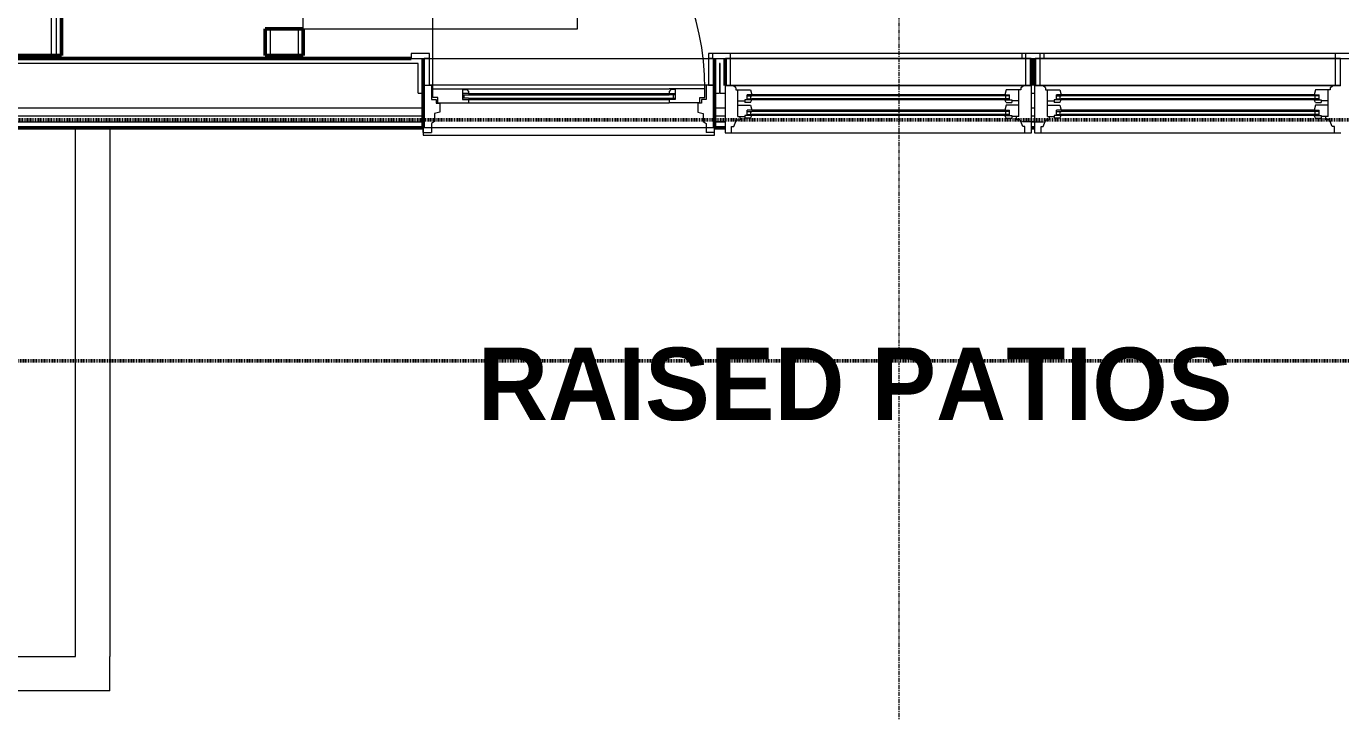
# Model space of a CAD drawing. Header units: inches. Extents: x -4266 to -1814, y 9706 to 12441.
# Drawn here: x -2935.7 to -2772.5, y 9936.6 to 10021.7 of the extents above; entities that cross this region are included whole.
import ezdxf

# ---------------------------------------------------------------- set-up
doc = ezdxf.new("R2010")
doc.units = ezdxf.units.IN
doc.header["$MEASUREMENT"] = 0
doc.linetypes.add('Dash 1_16_', pattern=[0.125, 0.0625, -0.0625])
doc.linetypes.add('Grid Line 1_2_', pattern=[0.875, 0.5, -0.125, 0.125, -0.125])
for name, color, linetype, lineweight in [('A-ANNO-NOTE', 131, 'Continuous', 9), ('A-DOOR-1', 7, 'Continuous', 9), ('A-DOOR-2', 50, 'Continuous', 20), ('A-DOOR-FRAM-1', 50, 'Continuous', 20), ('A-DOOR-FRAM-2', 7, 'Continuous', 9), ('A-DOOR-GLAZ-1', 7, 'Continuous', 9), ('A-GLAZ-1', 7, 'Continuous', 9), ('A-GLAZ-2', 50, 'Continuous', 20), ('A-WALL', 113, 'Continuous', 13), ('A-WALL-3', 250, 'Continuous', 50), ('A-WALL-4', 10, 'Continuous', 13), ('C-PROP-LINE-2', 91, 'Dash 1_16_', 50), ('I-WALL-3', 2, 'Continuous', 50), ('S-GRID-1', 1, 'Grid Line 1_2_', 9)]:
    doc.layers.add(name, color=color, linetype=linetype, lineweight=lineweight)
doc.styles.add('Century Gothic_B', font='GOTHICB.TTF', dxfattribs={"height": 9})

msp = doc.modelspace()

# ---------------------------------------------------------------- linework, layer by layer
at = {"layer": 'A-DOOR-1'}
msp.add_line((-2885.19874, 10013.93315), (-2885.19874, 10047.68315), dxfattribs=at)
msp.add_arc((-2885.19874, 10013.93315), 33.75, 0, 90, dxfattribs=at)
at = {"layer": 'A-DOOR-2'}
for p, q in [((-2901.27514, 10021.4019), (-2901.27514, 10023.4019)), ((-2867.26731, 10021.4019), (-2867.26731, 10023.4019)), ((-2901.27514, 10021.4019), (-2867.26731, 10021.4019)), ((-2885.19874, 10012.8709), (-2885.19874, 10013.93315)), ((-2885.19874, 10013.93315), (-2880.76124, 10013.93315)), ((-2881.51124, 10013.93315), (-2881.51124, 10012.6209)), ((-2881.51124, 10013.93315), (-2881.51124, 10013.8709)), ((-2881.51124, 10013.8709), (-2880.99727, 10013.8709)), ((-2880.76124, 10013.3709), (-2881.51124, 10013.3709)), ((-2880.99727, 10013.8709), (-2880.79224, 10013.6189)), ((-2880.79224, 10013.6189), (-2880.76124, 10013.4329)), ((-2880.76124, 10013.93315), (-2855.88624, 10013.93315)), ((-2880.76124, 10013.4329), (-2880.76124, 10013.3709)), ((-2851.44874, 10013.93315), (-2855.88624, 10013.93315)), ((-2855.85524, 10013.6189), (-2855.88624, 10013.4329)), ((-2855.88624, 10013.4329), (-2855.88624, 10013.3709)), ((-2855.88624, 10013.3709), (-2855.13624, 10013.3709)), ((-2855.65021, 10013.8709), (-2855.85524, 10013.6189)), ((-2855.13624, 10013.8709), (-2855.65021, 10013.8709)), ((-2855.13624, 10013.93315), (-2855.13624, 10012.6209)), ((-2855.13624, 10013.93315), (-2855.13624, 10013.8709)), ((-2851.44874, 10012.8709), (-2851.44874, 10013.93315)), ((-2884.58238, 10012.86014), (-2885.19874, 10012.8709)), ((-2884.58238, 10012.21465), (-2884.58238, 10012.86014)), ((-2884.58238, 10012.21465), (-2880.76124, 10012.21465)), ((-2881.51124, 10012.6209), (-2880.76124, 10012.6209)), ((-2880.76124, 10012.5269), (-2880.79158, 10012.21465)), ((-2880.76124, 10012.6209), (-2880.76124, 10012.5269)), ((-2880.76124, 10012.2144), (-2855.88624, 10012.2144)), ((-2855.88624, 10012.6209), (-2855.88624, 10012.5269)), ((-2855.13624, 10012.6209), (-2855.88624, 10012.6209)), ((-2855.88624, 10012.5269), (-2855.85589, 10012.21465)), ((-2852.06509, 10012.21465), (-2855.88624, 10012.21465)), ((-2852.06509, 10012.86014), (-2851.44874, 10012.8709)), ((-2852.06509, 10012.21465), (-2852.06509, 10012.86014))]:
    msp.add_line(p, q, dxfattribs=at)
at = {"layer": 'A-DOOR-FRAM-1'}
for p, q in [((-2886.38624, 10008.5269), (-2886.38624, 10014.4019)), ((-2886.38624, 10014.4019), (-2885.35499, 10014.4019)), ((-2886.26124, 10014.4019), (-2886.38624, 10014.4019)), ((-2851.01124, 10014.4019), (-2885.63624, 10014.4019)), ((-2885.35499, 10014.4019), (-2885.35499, 10012.6199)), ((-2851.29249, 10014.4019), (-2851.29249, 10012.6199)), ((-2850.26124, 10014.4019), (-2851.29249, 10014.4019)), ((-2850.63624, 10014.4019), (-2850.26124, 10014.4019)), ((-2850.26124, 10014.4019), (-2850.38624, 10014.4019)), ((-2850.26124, 10008.5269), (-2850.26124, 10014.4019)), ((-2885.35499, 10012.6199), (-2884.77624, 10012.6199)), ((-2884.77624, 10012.6199), (-2884.77624, 10012.1829)), ((-2884.77624, 10012.1829), (-2884.32374, 10012.1829)), ((-2884.32374, 10012.1829), (-2884.32374, 10011.04557)), ((-2851.87124, 10012.1829), (-2852.32374, 10012.1829)), ((-2852.32374, 10012.1829), (-2852.32374, 10011.04557)), ((-2851.87124, 10012.6199), (-2851.87124, 10012.1829)), ((-2851.29249, 10012.6199), (-2851.87124, 10012.6199)), ((-2885.01124, 10009.88924), (-2885.35499, 10009.64854)), ((-2884.32374, 10011.04557), (-2885.01124, 10010.89039)), ((-2885.01124, 10010.89039), (-2885.01124, 10009.88924)), ((-2852.32374, 10011.04557), (-2851.63624, 10010.89039)), ((-2851.63624, 10010.89039), (-2851.63624, 10009.88924)), ((-2851.63624, 10009.88924), (-2851.29249, 10009.64854)), ((-2888.01124, 10009.8394), (-2886.38624, 10009.8394)), ((-2886.38624, 10009.0894), (-2886.38624, 10008.18315)), ((-2886.38624, 10008.5269), (-2885.35499, 10008.5269)), ((-2885.35499, 10009.64854), (-2885.35499, 10008.5269)), ((-2851.29249, 10009.64854), (-2851.29249, 10008.5269)), ((-2850.26124, 10008.5269), (-2851.29249, 10008.5269)), ((-2848.93546, 10009.8394), (-2850.26124, 10009.8394)), ((-2850.26124, 10008.18315), (-2850.26124, 10009.0894)), ((-2886.38624, 10008.18315), (-2850.26124, 10008.18315))]:
    msp.add_line(p, q, dxfattribs=at)
at = {"layer": 'A-DOOR-FRAM-2'}
for p, q in [((-2885.63624, 10018.3394), (-2887.88624, 10018.3394)), ((-2887.88624, 10018.3394), (-2887.88624, 10017.7144)), ((-2885.63624, 10017.7144), (-2885.63624, 10018.3394)), ((-2850.49796, 10018.3394), (-2851.01124, 10018.3394)), ((-2851.01124, 10018.3394), (-2851.01124, 10017.7144)), ((-2887.88624, 10017.7144), (-2885.63624, 10017.7144)), ((-2885.63624, 10017.7144), (-2886.26124, 10017.7144)), ((-2886.26124, 10017.7144), (-2886.26124, 10014.4019)), ((-2885.63624, 10014.4019), (-2885.63624, 10017.7144)), ((-2850.49796, 10017.7144), (-2851.01124, 10017.7144)), ((-2851.01124, 10017.7144), (-2851.01124, 10014.4019)), ((-2851.01124, 10017.7144), (-2850.49796, 10017.7144)), ((-2850.38624, 10014.4019), (-2850.38624, 10017.7144)), ((-2886.26124, 10014.4019), (-2885.63624, 10014.4019)), ((-2851.01124, 10014.4019), (-2850.38624, 10014.4019))]:
    msp.add_line(p, q, dxfattribs=at)
at = {"layer": 'A-DOOR-GLAZ-1'}
for p, q in [((-2881.51124, 10013.2144), (-2880.76124, 10013.2144)), ((-2881.30124, 10012.7769), (-2881.30124, 10013.2144)), ((-2880.76124, 10013.37065), (-2855.88624, 10013.37065)), ((-2880.76124, 10013.2144), (-2855.88624, 10013.2144)), ((-2855.13624, 10013.2144), (-2855.88624, 10013.2144)), ((-2855.34624, 10012.7769), (-2855.34624, 10013.2144)), ((-2880.76124, 10012.7769), (-2881.51124, 10012.7769)), ((-2880.76124, 10012.7769), (-2855.88624, 10012.7769)), ((-2880.76124, 10012.62065), (-2855.88624, 10012.62065)), ((-2855.88624, 10012.7769), (-2855.13624, 10012.7769))]:
    msp.add_line(p, q, dxfattribs=at)
at = {"layer": 'A-GLAZ-1'}
for p, q in [((-2809.34952, 10018.3394), (-2850.49796, 10018.3394)), ((-2850.49796, 10018.3394), (-2850.49796, 10017.7144)), ((-2848.24796, 10017.7144), (-2848.24796, 10018.3394)), ((-2770.94952, 10018.3394), (-2812.09796, 10018.3394)), ((-2812.09796, 10018.3394), (-2812.09796, 10017.7144)), ((-2811.59952, 10017.7144), (-2811.59952, 10018.3394)), ((-2809.84796, 10017.7144), (-2809.84796, 10018.3394)), ((-2809.34952, 10017.7144), (-2809.34952, 10018.3394)), ((-2773.19952, 10017.7144), (-2773.19952, 10018.3394)), ((-2850.49796, 10017.7144), (-2809.34952, 10017.7144)), ((-2810.97452, 10017.7144), (-2848.87296, 10017.7144)), ((-2848.87296, 10017.7144), (-2848.87296, 10014.3394)), ((-2848.24796, 10014.3394), (-2848.24796, 10017.7144)), ((-2812.09796, 10017.7144), (-2770.94952, 10017.7144)), ((-2811.59952, 10014.3394), (-2811.59952, 10017.7144)), ((-2810.97452, 10014.3394), (-2810.97452, 10017.7144)), ((-2772.57452, 10017.7144), (-2810.47296, 10017.7144)), ((-2810.47296, 10017.7144), (-2810.47296, 10014.3394)), ((-2809.84796, 10014.3394), (-2809.84796, 10017.7144)), ((-2773.19952, 10014.3394), (-2773.19952, 10017.7144)), ((-2772.57452, 10014.3394), (-2772.57452, 10017.7144)), ((-2848.87296, 10014.3394), (-2810.97452, 10014.3394)), ((-2814.22452, 10013.2144), (-2845.62296, 10013.2144)), ((-2810.47296, 10014.3394), (-2772.57452, 10014.3394)), ((-2775.82452, 10013.2144), (-2807.22296, 10013.2144)), ((-2846.21671, 10013.0894), (-2845.62296, 10013.0894)), ((-2846.21671, 10012.7144), (-2845.62296, 10012.7144)), ((-2845.74796, 10012.7144), (-2845.74796, 10013.0894)), ((-2814.22452, 10013.0894), (-2845.62296, 10013.0894)), ((-2814.22452, 10012.7144), (-2845.62296, 10012.7144)), ((-2814.22452, 10012.5894), (-2845.62296, 10012.5894)), ((-2813.63077, 10013.0894), (-2814.22452, 10013.0894)), ((-2813.63077, 10012.7144), (-2814.22452, 10012.7144)), ((-2814.09952, 10012.7144), (-2814.09952, 10013.0894)), ((-2807.81671, 10013.0894), (-2807.22296, 10013.0894)), ((-2807.81671, 10012.7144), (-2807.22296, 10012.7144)), ((-2807.34796, 10012.7144), (-2807.34796, 10013.0894)), ((-2775.82452, 10013.0894), (-2807.22296, 10013.0894)), ((-2775.82452, 10012.7144), (-2807.22296, 10012.7144)), ((-2775.82452, 10012.5894), (-2807.22296, 10012.5894)), ((-2775.23077, 10013.0894), (-2775.82452, 10013.0894)), ((-2775.23077, 10012.7144), (-2775.82452, 10012.7144)), ((-2775.69952, 10012.7144), (-2775.69952, 10013.0894)), ((-2846.21671, 10011.1519), (-2845.62296, 10011.1519)), ((-2846.21671, 10010.7769), (-2845.62296, 10010.7769)), ((-2845.74796, 10010.7769), (-2845.74796, 10011.1519)), ((-2814.22452, 10011.2769), (-2845.62296, 10011.2769)), ((-2814.22452, 10011.1519), (-2845.62296, 10011.1519)), ((-2814.22452, 10010.7769), (-2845.62296, 10010.7769)), ((-2814.22452, 10010.6519), (-2845.62296, 10010.6519)), ((-2813.63077, 10011.1519), (-2814.22452, 10011.1519)), ((-2813.63077, 10010.7769), (-2814.22452, 10010.7769)), ((-2814.09952, 10010.7769), (-2814.09952, 10011.1519)), ((-2807.81671, 10011.1519), (-2807.22296, 10011.1519)), ((-2807.81671, 10010.7769), (-2807.22296, 10010.7769)), ((-2807.34796, 10010.7769), (-2807.34796, 10011.1519)), ((-2775.82452, 10011.2769), (-2807.22296, 10011.2769)), ((-2775.82452, 10011.1519), (-2807.22296, 10011.1519)), ((-2775.82452, 10010.7769), (-2807.22296, 10010.7769)), ((-2775.82452, 10010.6519), (-2807.22296, 10010.6519)), ((-2775.23077, 10011.1519), (-2775.82452, 10011.1519)), ((-2775.23077, 10010.7769), (-2775.82452, 10010.7769)), ((-2775.69952, 10010.7769), (-2775.69952, 10011.1519))]:
    msp.add_line(p, q, dxfattribs=at)
at = {"layer": 'A-GLAZ-2'}
for p, q in [((-2810.91202, 10014.3394), (-2848.93546, 10014.3394)), ((-2848.93546, 10014.3394), (-2848.93546, 10008.4644)), ((-2847.59171, 10014.05924), (-2847.92559, 10014.3394)), ((-2847.59171, 10014.05924), (-2847.59171, 10013.8394)), ((-2847.59171, 10013.8394), (-2845.77921, 10013.8394)), ((-2847.34171, 10010.5269), (-2847.34171, 10013.8394)), ((-2846.21671, 10012.5894), (-2846.21671, 10013.2144)), ((-2845.62296, 10013.2144), (-2846.21671, 10013.2144)), ((-2845.77921, 10013.8394), (-2845.62296, 10013.2144)), ((-2814.06827, 10013.8394), (-2814.22452, 10013.2144)), ((-2814.22452, 10013.2144), (-2813.63077, 10013.2144)), ((-2812.25577, 10013.8394), (-2814.06827, 10013.8394)), ((-2813.63077, 10012.5894), (-2813.63077, 10013.2144)), ((-2812.50577, 10010.5269), (-2812.50577, 10013.8394)), ((-2812.25577, 10014.05924), (-2811.92189, 10014.3394)), ((-2812.25577, 10014.05924), (-2812.25577, 10013.8394)), ((-2810.91202, 10008.4644), (-2810.91202, 10014.3394)), ((-2772.51202, 10014.3394), (-2810.53546, 10014.3394)), ((-2810.53546, 10014.3394), (-2810.53546, 10008.4644)), ((-2809.19171, 10014.05924), (-2809.52559, 10014.3394)), ((-2809.19171, 10014.05924), (-2809.19171, 10013.8394)), ((-2809.19171, 10013.8394), (-2807.37921, 10013.8394)), ((-2808.94171, 10010.5269), (-2808.94171, 10013.8394)), ((-2807.81671, 10012.5894), (-2807.81671, 10013.2144)), ((-2807.22296, 10013.2144), (-2807.81671, 10013.2144)), ((-2807.37921, 10013.8394), (-2807.22296, 10013.2144)), ((-2775.66827, 10013.8394), (-2775.82452, 10013.2144)), ((-2775.82452, 10013.2144), (-2775.23077, 10013.2144)), ((-2773.85577, 10013.8394), (-2775.66827, 10013.8394)), ((-2775.23077, 10012.5894), (-2775.23077, 10013.2144)), ((-2774.10577, 10010.5269), (-2774.10577, 10013.8394)), ((-2773.85577, 10014.05924), (-2773.52189, 10014.3394)), ((-2773.85577, 10014.05924), (-2773.85577, 10013.8394)), ((-2847.34171, 10012.4644), (-2846.49796, 10012.4644)), ((-2847.34171, 10011.9019), (-2845.77921, 10011.9019)), ((-2846.49796, 10012.5894), (-2846.49796, 10012.24565)), ((-2845.62608, 10012.5894), (-2846.49796, 10012.5894)), ((-2845.77921, 10012.24565), (-2846.49796, 10012.24565)), ((-2845.77921, 10012.24565), (-2845.62608, 10012.5894)), ((-2845.77921, 10011.9019), (-2845.62296, 10011.2769)), ((-2814.06827, 10011.9019), (-2814.22452, 10011.2769)), ((-2814.06827, 10012.24565), (-2814.22139, 10012.5894)), ((-2814.22139, 10012.5894), (-2813.34952, 10012.5894)), ((-2814.06827, 10012.24565), (-2813.34952, 10012.24565)), ((-2812.50577, 10011.9019), (-2814.06827, 10011.9019)), ((-2813.34952, 10012.5894), (-2813.34952, 10012.24565)), ((-2812.50577, 10012.4644), (-2813.34952, 10012.4644)), ((-2808.94171, 10012.4644), (-2808.09796, 10012.4644)), ((-2808.94171, 10011.9019), (-2807.37921, 10011.9019)), ((-2808.09796, 10012.5894), (-2808.09796, 10012.24565)), ((-2807.22608, 10012.5894), (-2808.09796, 10012.5894)), ((-2807.37921, 10012.24565), (-2808.09796, 10012.24565)), ((-2807.37921, 10012.24565), (-2807.22608, 10012.5894)), ((-2807.37921, 10011.9019), (-2807.22296, 10011.2769)), ((-2775.66827, 10011.9019), (-2775.82452, 10011.2769)), ((-2775.66827, 10012.24565), (-2775.82139, 10012.5894)), ((-2775.82139, 10012.5894), (-2774.94952, 10012.5894)), ((-2775.66827, 10012.24565), (-2774.94952, 10012.24565)), ((-2774.10577, 10011.9019), (-2775.66827, 10011.9019)), ((-2774.94952, 10012.5894), (-2774.94952, 10012.24565)), ((-2774.10577, 10012.4644), (-2774.94952, 10012.4644)), ((-2847.84827, 10009.2769), (-2847.52921, 10010.0894)), ((-2847.52921, 10010.0894), (-2847.06046, 10010.0894)), ((-2847.34171, 10010.5269), (-2846.49796, 10010.5269)), ((-2847.06046, 10010.0894), (-2847.06046, 10010.5269)), ((-2846.49796, 10010.6519), (-2846.49796, 10010.30815)), ((-2845.62608, 10010.6519), (-2846.49796, 10010.6519)), ((-2845.77921, 10010.30815), (-2846.49796, 10010.30815)), ((-2846.21671, 10010.6519), (-2846.21671, 10011.2769)), ((-2845.62296, 10011.2769), (-2846.21671, 10011.2769)), ((-2845.77921, 10010.30815), (-2845.62608, 10010.6519)), ((-2814.22452, 10011.2769), (-2813.63077, 10011.2769)), ((-2814.06827, 10010.30815), (-2814.22139, 10010.6519)), ((-2814.22139, 10010.6519), (-2813.34952, 10010.6519)), ((-2814.06827, 10010.30815), (-2813.34952, 10010.30815)), ((-2813.63077, 10010.6519), (-2813.63077, 10011.2769)), ((-2813.34952, 10010.6519), (-2813.34952, 10010.30815)), ((-2812.50577, 10010.5269), (-2813.34952, 10010.5269)), ((-2812.78702, 10010.0894), (-2812.78702, 10010.5269)), ((-2812.31827, 10010.0894), (-2812.78702, 10010.0894)), ((-2811.9992, 10009.2769), (-2812.31827, 10010.0894)), ((-2809.44827, 10009.2769), (-2809.12921, 10010.0894)), ((-2809.12921, 10010.0894), (-2808.66046, 10010.0894)), ((-2808.94171, 10010.5269), (-2808.09796, 10010.5269)), ((-2808.66046, 10010.0894), (-2808.66046, 10010.5269)), ((-2808.09796, 10010.6519), (-2808.09796, 10010.30815)), ((-2807.22608, 10010.6519), (-2808.09796, 10010.6519)), ((-2807.37921, 10010.30815), (-2808.09796, 10010.30815)), ((-2807.81671, 10010.6519), (-2807.81671, 10011.2769)), ((-2807.22296, 10011.2769), (-2807.81671, 10011.2769)), ((-2807.37921, 10010.30815), (-2807.22608, 10010.6519)), ((-2775.82452, 10011.2769), (-2775.23077, 10011.2769)), ((-2775.66827, 10010.30815), (-2775.82139, 10010.6519)), ((-2775.82139, 10010.6519), (-2774.94952, 10010.6519)), ((-2775.66827, 10010.30815), (-2774.94952, 10010.30815)), ((-2775.23077, 10010.6519), (-2775.23077, 10011.2769)), ((-2774.94952, 10010.6519), (-2774.94952, 10010.30815)), ((-2774.10577, 10010.5269), (-2774.94952, 10010.5269)), ((-2774.38702, 10010.0894), (-2774.38702, 10010.5269)), ((-2773.91827, 10010.0894), (-2774.38702, 10010.0894)), ((-2773.5992, 10009.2769), (-2773.91827, 10010.0894)), ((-2848.93546, 10009.8394), (-2850.43546, 10009.8394)), ((-2848.93546, 10008.4644), (-2810.91202, 10008.4644)), ((-2848.12296, 10009.2769), (-2847.84827, 10009.2769)), ((-2848.12296, 10008.4644), (-2848.12296, 10009.2769)), ((-2810.53546, 10009.8394), (-2812.03546, 10009.8394)), ((-2811.72452, 10009.2769), (-2811.9992, 10009.2769)), ((-2811.72452, 10008.4644), (-2811.72452, 10009.2769)), ((-2810.91202, 10009.8394), (-2809.41202, 10009.8394)), ((-2810.53546, 10008.4644), (-2772.51202, 10008.4644)), ((-2809.72296, 10009.2769), (-2809.44827, 10009.2769)), ((-2809.72296, 10008.4644), (-2809.72296, 10009.2769)), ((-2773.32452, 10009.2769), (-2773.5992, 10009.2769)), ((-2773.32452, 10008.4644), (-2773.32452, 10009.2769))]:
    msp.add_line(p, q, dxfattribs=at)
at = {"layer": 'A-WALL'}
for p, q in [((-2932.52374, 10018.0894), (-2932.52374, 10093.9019)), ((-2931.89874, 10018.0894), (-2931.89874, 10093.9019))]:
    msp.add_line(p, q, dxfattribs=at)
at = {"layer": 'A-WALL-3'}
for p, q in [((-2901.27514, 10021.4019), (-2906.02514, 10021.4019)), ((-2906.02514, 10021.4019), (-2906.02514, 10018.0894)), ((-2901.27514, 10018.0894), (-2901.27514, 10021.4019)), ((-2906.02514, 10018.0894), (-2901.27514, 10018.0894)), ((-2887.88624, 10017.7144), (-2983.16124, 10017.7144)), ((-2886.38624, 10009.0894), (-2886.38624, 10017.7144)), ((-2850.26124, 10017.7144), (-2850.26124, 10009.0894)), ((-2848.93546, 10014.3394), (-2848.93546, 10017.7144)), ((-2810.91202, 10017.7144), (-2810.91202, 10014.3394)), ((-2810.53546, 10014.3394), (-2810.53546, 10017.7144)), ((-2984.66124, 10009.0894), (-2886.38624, 10009.0894)), ((-2850.26124, 10009.0894), (-2848.93546, 10009.0894)), ((-2810.91202, 10009.0894), (-2810.53546, 10009.0894))]:
    msp.add_line(p, q, dxfattribs=at)
at = {"layer": 'A-WALL-4'}
for p, q in [((-2905.40014, 10021.4019), (-2905.40014, 10018.0894)), ((-2901.90014, 10021.4019), (-2901.90014, 10018.0894)), ((-2887.01124, 10017.0894), (-2984.03624, 10017.0894)), ((-2887.01124, 10013.4019), (-2887.01124, 10017.0894)), ((-2885.63624, 10017.7144), (-2851.01124, 10017.7144)), ((-2849.63624, 10017.0894), (-2849.63624, 10013.4019)), ((-2849.56046, 10017.0894), (-2849.63624, 10017.0894)), ((-2849.56046, 10013.4019), (-2849.56046, 10017.0894)), ((-2887.01124, 10013.4019), (-2886.38624, 10013.4019)), ((-2850.26124, 10013.4019), (-2849.63624, 10013.4019)), ((-2849.56046, 10013.4019), (-2848.93546, 10013.4019)), ((-2810.91202, 10013.4019), (-2810.53546, 10013.4019)), ((-2984.66124, 10011.5894), (-2886.38624, 10011.5894)), ((-2850.26124, 10011.5894), (-2848.93546, 10011.5894)), ((-2810.91202, 10011.5894), (-2810.53546, 10011.5894)), ((-2984.66124, 10010.5894), (-2886.38624, 10010.5894)), ((-2850.26124, 10010.5894), (-2848.93546, 10010.5894)), ((-2810.91202, 10010.5894), (-2810.53546, 10010.5894)), ((-2984.66124, 10009.8394), (-2886.38624, 10009.8394)), ((-2929.52374, 9943.4394), (-2929.52374, 10009.0894)), ((-2925.27374, 10009.0894), (-2925.27374, 9943.4394)), ((-2850.26124, 10009.0894), (-2886.38624, 10009.0894)), ((-2850.26124, 10009.8394), (-2848.93546, 10009.8394)), ((-2810.91202, 10009.8394), (-2810.53546, 10009.8394)), ((-2941.52374, 9943.4394), (-2929.52374, 9943.4394)), ((-2925.27374, 9939.1894), (-2925.27374, 9943.4394)), ((-2925.27374, 9939.1894), (-2941.52374, 9939.1894))]:
    msp.add_line(p, q, dxfattribs=at)
at = {"layer": 'C-PROP-LINE-2'}
for p, q in [((-2099.26202, 10010.0894), (-3832.16202, 10010.0894)), ((-2636.92374, 9980.1894), (-3860.72374, 9980.1894))]:
    msp.add_line(p, q, dxfattribs=at)
at = {"layer": 'I-WALL-3'}
for p, q in [((-2931.27374, 10018.0894), (-2931.27374, 10093.9019)), ((-2939.77374, 10018.0894), (-2931.27374, 10018.0894))]:
    msp.add_line(p, q, dxfattribs=at)
at = {"layer": 'S-GRID-1'}
msp.add_line((-2827.32374, 9836.17969), (-2827.32374, 12376.79045), dxfattribs=at)

# ---------------------------------------------------------------- texts
at = {"layer": 'A-ANNO-NOTE', "insert": (-2879.59757, 9981.80809), "char_height": 9, "width": 108.474, "attachment_point": 1, "style": 'Century Gothic_B'}
msp.add_mtext('RAISED PATIOS', dxfattribs=at)

doc.saveas('drawing.dxf')
